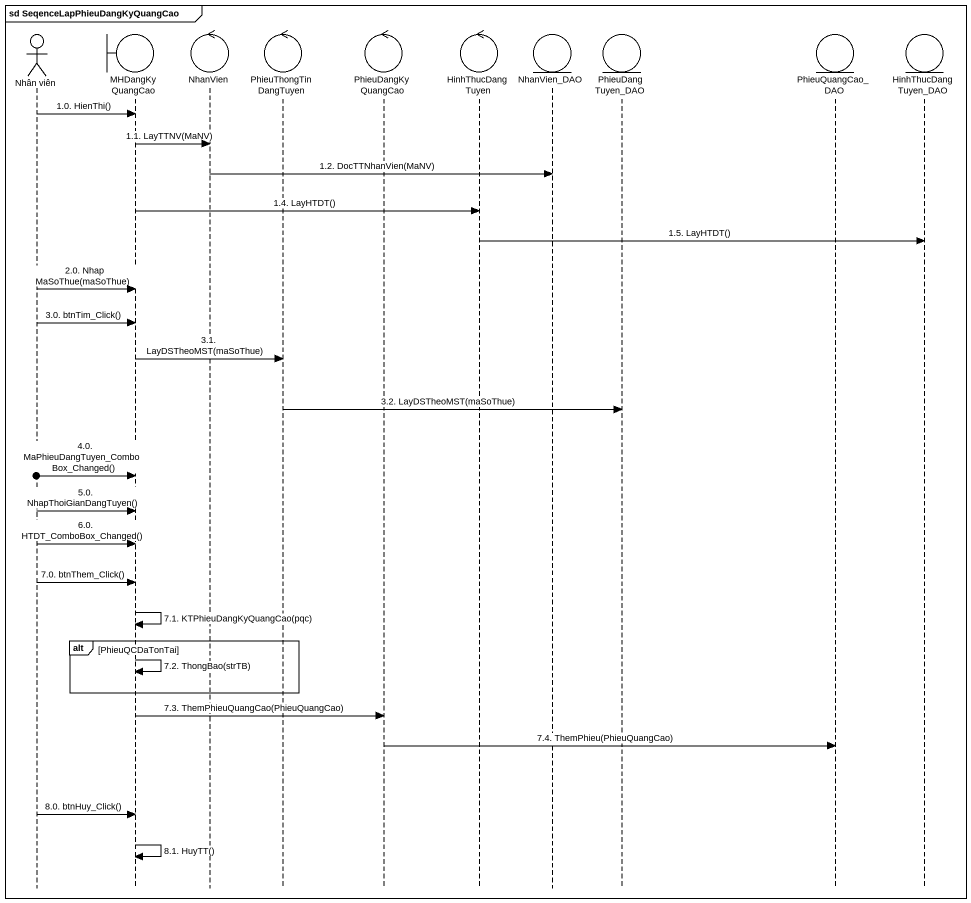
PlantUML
@startuml
mainframe sd SeqenceLapPhieuDangKyQuangCao
hide footbox
actor "Nhân viên" as Nhân_viên
boundary MHDangKyQuangCao
control NhanVien
control PhieuThongTinDangTuyen
control PhieuDangKyQuangCao
control HinhThucDangTuyen
entity NhanVien_DAO
entity PhieuDangTuyen_DAO
entity PhieuQuangCao_DAO
entity HinhThucDangTuyen_DAO

Nhân_viên -> MHDangKyQuangCao : 1.0. HienThi()
MHDangKyQuangCao -> NhanVien : 1.1. LayTTNV(MaNV)
NhanVien -> NhanVien_DAO : 1.2. DocTTNhanVien(MaNV)
MHDangKyQuangCao -> HinhThucDangTuyen : 1.4. LayHTDT()
HinhThucDangTuyen -> HinhThucDangTuyen_DAO : 1.5. LayHTDT()
Nhân_viên -> MHDangKyQuangCao : 2.0. Nhap MaSoThue(maSoThue)
Nhân_viên -> MHDangKyQuangCao : 3.0. btnTim_Click()
MHDangKyQuangCao -> PhieuThongTinDangTuyen : 3.1. LayDSTheoMST(maSoThue)
PhieuThongTinDangTuyen -> PhieuDangTuyen_DAO : 3.2. LayDSTheoMST(maSoThue)
[o-> MHDangKyQuangCao : 4.0. MaPhieuDangTuyen_ComboBox_Changed()
Nhân_viên -> MHDangKyQuangCao : 5.0. NhapThoiGianDangTuyen()
Nhân_viên -> MHDangKyQuangCao : 6.0. HTDT_ComboBox_Changed()
Nhân_viên -> MHDangKyQuangCao : 7.0. btnThem_Click()
MHDangKyQuangCao -> MHDangKyQuangCao : 7.1. KTPhieuDangKyQuangCao(pqc)
alt PhieuQCDaTonTai
  MHDangKyQuangCao -> MHDangKyQuangCao : 7.2. ThongBao(strTB)
end
MHDangKyQuangCao -> PhieuDangKyQuangCao : 7.3. ThemPhieuQuangCao(PhieuQuangCao)
PhieuDangKyQuangCao -> PhieuQuangCao_DAO : 7.4. ThemPhieu(PhieuQuangCao)
Nhân_viên -> MHDangKyQuangCao : 8.0. btnHuy_Click()
MHDangKyQuangCao -> MHDangKyQuangCao : 8.1. HuyTT()
@enduml
